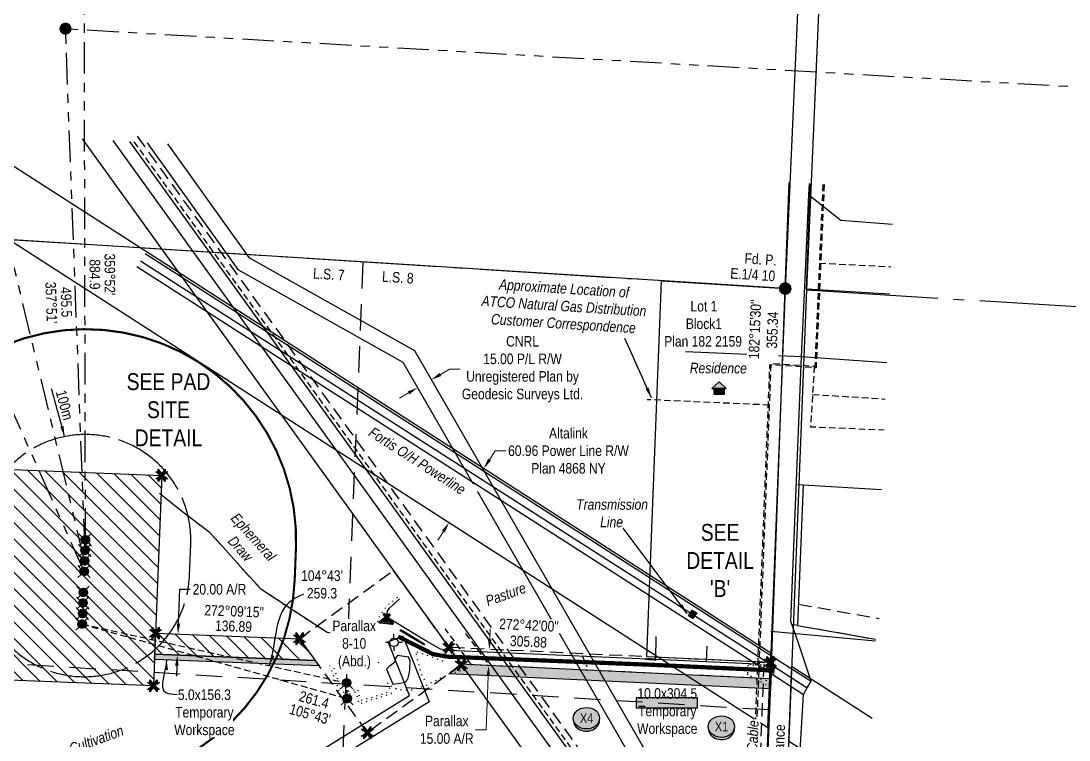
# Model space of a CAD drawing. Extents: x 296548 to 304697, y 5790571 to 5795015.
# Drawn here: x 300702 to 301697, y 5792685 to 5793367 of the extents above; entities that cross this region are included whole.
import ezdxf
from ezdxf.enums import TextEntityAlignment as Align

# ---------------------------------------------------------------- set-up
doc = ezdxf.new("R2010")
doc.units = 0
doc.header["$LTSCALE"] = 5
doc.header["$PDSIZE"] = 0.5
for name, pattern in [('foc-ACCESSROAD', [3.75, 2.5, -1.25]), ('foc-BUFFER', [16.75, 15, -1.75]), ('foc-DRILLPATH', [14.75, 6, -1.75, 1.75, -1.75, 1.75, -1.75]), ('foc-FLOWLINE', [3.75, 2.5, -1.25]), ('foc-LSD', [8, 5, -3]), ('foc-QUARTERLINE', [33, 25, -3, 2, -3]), ('foc-TIELINE', [1.875, 1.25, -0.625]), ('foc-TOPO', [1, 0.2, -0.8]), ('foc-TOPO-ephemeral', [6.25, 3.125, -0.625, 0.625, -0.625, 0.625, -0.625]), ('UG_PIPE', [1.875, 1.25, -0.625])]:
    doc.linetypes.add(name, pattern=pattern)
doc.layers.get('Defpoints').update_dxf_attribs({"color": 9})
for name, color, linetype in [('AS-DRILL-T', 8, 'Continuous'), ('AS-FENCE', 48, 'foc-FENCE'), ('AS-PIPE-UG', 44, 'UG_PIPE'), ('AS-PIPE-UG-T', 44, 'Continuous'), ('AS-POWER', 104, 'foc-POWER'), ('AS-RESIDENCE', 14, 'Continuous'), ('AS-ROADS', 254, 'Continuous'), ('AS-SYMBOL', 7, 'Continuous'), ('AS-TELEPHONE-T', 224, 'Continuous'), ('AS-TELUS', 224, 'foc-TEL'), ('AS-UNDERLAY-H', 141, 'Continuous'), ('AUX-BUFFER', 7, 'foc-BUFFER'), ('C-AR', 13, 'foc-ACCESSROAD'), ('C-RW', 13, 'Continuous'), ('C-WS', 13, 'foc-ACCESSROAD'), ('F-AR', 190, 'foc-ACCESSROAD'), ('F-FLOWLINE', 190, 'foc-FLOWLINE'), ('F-RW', 190, 'Continuous'), ('L-BD', 7, 'Continuous'), ('L-BD1', 253, 'Continuous'), ('L-DETAIL-T', 3, 'Continuous'), ('L-MON', 1, 'Continuous'), ('L-QSEC', 8, 'foc-QUARTERLINE'), ('L-ROAD-T', 7, 'Continuous'), ('L-SEC', 7, 'Continuous'), ('L-SECQ', 8, 'foc-QUARTERLINE'), ('L-SECTION-LSD', 7, 'foc-LSD'), ('L-TITLEDB', 4, 'Continuous'), ('L-TITLEDB-T', 4, 'Continuous'), ('P-CROSSINGS', 250, 'Continuous'), ('P-PDRILLPATH', 12, 'foc-DRILLPATH'), ('P-PROPOSED', 10, 'Continuous'), ('P-TEMP-H', 41, 'Continuous'), ('P-TEMP_WORKSPACE', 46, 'Continuous'), ('P-TXT', 4, 'Continuous'), ('T-DRAW', 143, 'foc-TOPO-ephemeral'), ('T-GENERAL', 48, 'foc-TOPO'), ('T-LOW-AREA', 48, 'foc-TOPO'), ('T-SLOPE', 48, 'Continuous'), ('T-TIE', 201, 'foc-TIELINE'), ('T-VEGETATION CHANGE', 104, 'foc-TOPO'), ('T-WATER-T', 170, 'Continuous')]:
    doc.layers.add(name, color=color, linetype=linetype)
for name, color, linetype, lineweight in [('AS-GENERAL', 48, 'Continuous', 18), ('C-AR-T', 13, 'Continuous', 9), ('C-WS-T', 13, 'Continuous', 9), ('F-RW-T', 190, 'Continuous', 9), ('P-TEMP-T', 46, 'Continuous', 18), ('T-TEXT', 48, 'Continuous', 18), ('T-TIE-T', 201, 'Continuous', 18)]:
    doc.layers.add(name, color=color, linetype=linetype, lineweight=lineweight)
doc.layers.add('AS-STRUCTURE', color=7, linetype='Continuous', lineweight=30, true_color=0x595959)
for name, color, linetype, true_color in [('AS-STRUCTURE-H', 7, 'Continuous', 0xa8a8a8), ('AS-STRUCTURE-T', 7, 'Continuous', 0x454545), ('P-PROPOSED-EXISTING-H', 7, 'Continuous', 0xffeebd)]:
    doc.layers.add(name, color=color, linetype=linetype, true_color=true_color)
doc.styles.add('100L', font='ARIALN.TTF', dxfattribs={"height": 11})
doc.styles.add('80CG', font='ARIALN.TTF', dxfattribs={"height": 10})
doc.styles.add('80L', font='ARIALN.TTF', dxfattribs={"height": 10})
doc.styles.add('Crossing', font='ARIALN.TTF', dxfattribs={"height": 10})
doc.styles.add('foc-LtypeFont', font='ARIALN.TTF', dxfattribs={"height": 7.35})
doc.linetypes.add('foc-FENCE', pattern='A,10,-1,["X",foc-LtypeFont,S=0.2,R=0,X=-0.625,Y=-0.75],-1.24', length=12.24)
doc.linetypes.add('foc-POWER', pattern='A,6,-1,["P",foc-LtypeFont,S=0.2,R=0,X=-0.625,Y=-0.75],-1.24,4', length=12.24)
doc.linetypes.add('foc-TEL', pattern='A,2,-1,["T",foc-LtypeFont,S=0.2,R=0,X=-0.425,Y=-0.75],-1.24,8', length=12.24)
doc.linetypes.add('foc-TOPO-flowdirection-NOLINE', pattern='A,0,[">",foc-LtypeFont,S=0.3,R=0,X=0,Y=-0.945],-20,[">",foc-LtypeFont,S=0.3,R=0,X=0,Y=-0.945],0', length=20)
doc.dimstyles.new('CG2011', dxfattribs={"dimscale": 5, "dimtxt": 9, "dimasz": 2, "dimexe": 0.2, "dimexo": 0.0625, "dimgap": 0.5, "dimtad": 0, "dimtih": 1, "dimtoh": 1, "dimzin": 0, "dimdsep": 46, "dimtxsty": '80CG', "dimcen": 0.1, "dimse1": 1, "dimse2": 1, "dimclrd": 256, "dimclrt": 256, "dimaunit": 1, "dimadec": 4, "dimazin": 0, "dimtfac": 0.06, "dimtofl": 0, "dimtmove": 0, "dimatfit": 1, "dimfxl": 0.2, "dimtolj": 1, "dimtzin": 0, "dimlwd": -1, "dimarcsym": 0})
doc.dimstyles.new('Compass 5 000', dxfattribs={"dimscale": 5, "dimtxt": 9, "dimasz": 2, "dimexe": 0.2, "dimexo": 0.0625, "dimgap": 0.5, "dimtad": 0, "dimtih": 1, "dimtoh": 1, "dimzin": 0, "dimdsep": 46, "dimtxsty": '80CG', "dimcen": 0.1, "dimse1": 1, "dimse2": 1, "dimclrd": 256, "dimclrt": 256, "dimaunit": 1, "dimadec": 4, "dimazin": 0, "dimtfac": 0.06, "dimtofl": 0, "dimtmove": 0, "dimatfit": 1, "dimfxl": 0.2, "dimtolj": 1, "dimtzin": 0, "dimlwd": -1, "dimarcsym": 0})
pattern_1 = [(135, (13.376, 259.857), (-7.85737153, -7.85737153), [])]

# ---------------------------------------------------------------- blocks, each defined once
blk = doc.blocks.new('*D394')
at = {"layer": 'C-AR-T', "transparency": 16777216}
for p, q in [((301147.15, 5792780.31), (301147.56, 5792790.3)), ((301145.72, 5792745.34), (301143.62, 5792694.29)), ((301143.62, 5792694.29), (301133.62, 5792694.29))]:
    blk.add_line(p, q, dxfattribs=at)
for points in [[(301145.49, 5792780.38), (301148.82, 5792780.24), (301146.74, 5792770.32)], [(301144.05, 5792745.41), (301147.38, 5792745.27), (301146.13, 5792755.33)]]:
    blk.add_solid(points, dxfattribs=at)
at = {"layer": 'Defpoints', "color": 0, "transparency": 16777216}
for p in [(301265.21, 5792765.45), (301146.13, 5792755.33), (301264.6, 5792750.46)]:
    blk.add_point(p, dxfattribs=at)
at = {"layer": 'C-AR-T', "transparency": 16777216, "insert": (301106.34, 5792694.29), "char_height": 10, "attachment_point": 5, "style": '80CG'}
blk.add_mtext('\\A1;Parallax\\P15.00 A/R', dxfattribs=at)
blk = doc.blocks.new('*D395')
at = {"layer": 'Defpoints', "color": 0, "transparency": 16777216}
for p in [(300851.18, 5792785.13), (300903.7, 5792783.16), (300902.95, 5792763.18)]:
    blk.add_point(p, dxfattribs=at)
at = {"layer": 'P-TXT', "transparency": 16777216}
for p, q in [((300851.56, 5792795.13), (300852.78, 5792827.66)), ((300852.78, 5792827.66), (300862.78, 5792827.66)), ((300850.06, 5792755.15), (300849.68, 5792745.16))]:
    blk.add_line(p, q, dxfattribs=at)
for points in [[(300849.89, 5792795.19), (300853.22, 5792795.06), (300851.18, 5792785.13)], [(300848.39, 5792755.22), (300851.72, 5792755.09), (300850.43, 5792765.15)]]:
    blk.add_solid(points, dxfattribs=at)
at = {"layer": 'P-TXT', "transparency": 16777216, "insert": (300890.51, 5792827.66), "char_height": 10, "attachment_point": 5, "style": '80CG'}
blk.add_mtext('\\A1;20.00 A/R', dxfattribs=at)
blk = doc.blocks.new('*D397')
at = {"layer": 'Defpoints', "color": 0, "transparency": 16777216}
for p in [(300948.41, 5793066.42), (300915.44, 5793015.14), (301141.51, 5792942.3)]:
    blk.add_point(p, dxfattribs=at)
at = {"layer": 'F-RW-T', "transparency": 16777216}
for p, q in [((301146.92, 5792950.71), (301152.33, 5792959.13)), ((301152.33, 5792959.13), (301162.33, 5792959.13)), ((301103.14, 5792882.61), (301097.74, 5792874.2))]:
    blk.add_line(p, q, dxfattribs=at)
for points in [[(301145.52, 5792951.61), (301148.32, 5792949.81), (301141.51, 5792942.3)], [(301101.74, 5792883.51), (301104.55, 5792881.71), (301108.55, 5792891.02)]]:
    blk.add_solid(points, dxfattribs=at)
at = {"layer": 'F-RW-T', "transparency": 16777216, "insert": (301221.88, 5792959.13), "char_height": 10, "attachment_point": 5, "style": '80CG'}
blk.add_mtext('\\A1;Altalink\\P60.96 Power Line R/W\\PPlan 4868 NY', dxfattribs=at)
blk = doc.blocks.new('*D400')
at = {"layer": 'Defpoints', "color": 0, "transparency": 16777216}
for p in [(301091.65, 5793026.58), (301080.15, 5793016.51), (301093.14, 5793024.01)]:
    blk.add_point(p, dxfattribs=at)
at = {"layer": 'F-RW-T', "transparency": 16777216}
for p, q in [((301100.31, 5793031.58), (301108.97, 5793036.58)), ((301108.97, 5793036.58), (301118.97, 5793036.58)), ((301070, 5793014.08), (301061.34, 5793009.08))]:
    blk.add_line(p, q, dxfattribs=at)
for points in [[(301099.48, 5793033.03), (301101.15, 5793030.14), (301091.65, 5793026.58)], [(301069.17, 5793015.53), (301070.84, 5793012.64), (301078.66, 5793019.08)]]:
    blk.add_solid(points, dxfattribs=at)
at = {"layer": 'F-RW-T', "transparency": 16777216, "insert": (301178.3, 5793036.58), "char_height": 10, "attachment_point": 5, "style": '80CG'}
blk.add_mtext('\\A1;CNRL\\P15.00 P/L R/W\\PUnregistered Plan by \\PGeodesic Surveys Ltd.', dxfattribs=at)
blk = doc.blocks.new('res_occ')
for points in [[(0.1, 0.89), (-1.26, -0.37), (1.46, -0.37)], [(-0.9, -1.43), (1.1, -1.43), (1.1, -0.37), (-0.9, -0.37)]]:
    blk.add_hatch(color=14).paths.add_polyline_path(points)
at = {"color": 14}
for points in [[(0.1, 0.89), (-1.26, -0.37), (1.46, -0.37)], [(-0.9, -1.43), (1.1, -1.43), (1.1, -0.37), (-0.9, -0.37)]]:
    blk.add_lwpolyline(points, close=True, dxfattribs=at)
blk = doc.blocks.new('fdia')
at = {"color": 255, "const_width": 1}
blk.add_lwpolyline([(-0.5, 0, 1), (0.5, 0, 1)], format="xyb", close=True, dxfattribs=at)
blk = doc.blocks.new('Fdiaa')
blk.add_blockref('fdia', (0, 0))
blk = doc.blocks.new('fdib')
at = {"color": 1, "const_width": 1.6}
blk.add_lwpolyline([(-0.4, 0, 1), (0.4, 0, 1)], format="xyb", close=True, dxfattribs=at)
at = {"color": 1}
blk.add_circle((0, 0), 0.8, dxfattribs=at)
blk = doc.blocks.new('Fdibb')
blk.add_blockref('fdib', (0, 0))
blk = doc.blocks.new('fdicc')
for name in ['Fdibb', 'Fdiaa']:
    blk.add_blockref(name, (0, 0))
blk = doc.blocks.new('FDI')
blk.add_blockref('fdicc', (0, 0))
blk = doc.blocks.new('*U408')
h = blk.add_hatch(color=255)
h.dxf.hatch_style = 1
edge = h.paths.add_edge_path()
edge.add_arc((-1.09, 0.12), 0.2, 83.5753, 263.5753, ccw=False)
edge.add_line((-1.07, 0.32), (0.22, 0.18))
edge.add_line((0.22, 0.18), (1.12, 0.08))
edge.add_arc((1.09, -0.12), 0.2, -96.4247, 83.5753, ccw=False)
edge.add_line((1.07, -0.32), (-1.12, -0.08))
h = blk.add_hatch(color=255)
h.dxf.hatch_style = 1
edge = h.paths.add_edge_path()
edge.add_arc((0.04, 0.39), 0.2, -6.4247, 173.5753, ccw=False)
edge.add_line((0.24, 0.37), (0.22, 0.18))
edge.add_line((0.22, 0.18), (-0.18, 0.22))
edge.add_line((-0.18, 0.22), (-0.15, 0.42))
at = {"color": 255}
blk.add_lwpolyline([(-1.12, -0.08, -1), (-1.07, 0.32), (0.22, 0.18), (1.12, 0.08, -1), (1.07, -0.32)], format="xyb", close=True, dxfattribs=at)
at = {"color": 72, "const_width": 0.1, "flags": 128}
for points in [[(-1.09, 0.12), (1.09, -0.12)], [(0.04, 0.39), (0, 0)]]:
    blk.add_lwpolyline(points, dxfattribs=at)
at = {"color": 255, "flags": 128}
blk.add_lwpolyline([(-0.15, 0.42, -1), (0.24, 0.37), (0.22, 0.18), (-0.18, 0.22)], format="xyb", close=True, dxfattribs=at)
blk = doc.blocks.new('*U407')
h = blk.add_hatch(color=255)
h.dxf.hatch_style = 1
edge = h.paths.add_edge_path()
edge.add_arc((0.75, -0.8), 0.2, -136.9134, 43.0866, ccw=False)
edge.add_line((0.61, -0.94), (-0.28, 0.01))
edge.add_line((-0.28, 0.01), (-0.9, 0.67))
edge.add_arc((-0.75, 0.8), 0.2, 43.0866, 223.0866, ccw=False)
edge.add_line((-0.61, 0.94), (0.9, -0.67))
h = blk.add_hatch(color=255)
h.dxf.hatch_style = 1
edge = h.paths.add_edge_path()
edge.add_arc((-0.39, -0.37), 0.2, 133.0866, 313.0866, ccw=False)
edge.add_line((-0.53, -0.22), (-0.28, 0.01))
edge.add_line((-0.28, 0.01), (-0.01, -0.28))
edge.add_line((-0.01, -0.28), (-0.26, -0.51))
at = {"color": 255}
blk.add_lwpolyline([(0.9, -0.67, -1), (0.61, -0.94), (-0.28, 0.01), (-0.9, 0.67, -1), (-0.61, 0.94)], format="xyb", close=True, dxfattribs=at)
at = {"color": 72, "const_width": 0.1, "flags": 128}
for points in [[(0.75, -0.8), (-0.75, 0.8)], [(-0.39, -0.37), (0, 0)]]:
    blk.add_lwpolyline(points, dxfattribs=at)
at = {"color": 255, "flags": 128}
blk.add_lwpolyline([(-0.26, -0.51, -1), (-0.53, -0.22), (-0.28, 0.01), (-0.01, -0.28)], format="xyb", close=True, dxfattribs=at)
blk = doc.blocks.new('*U406')
h = blk.add_hatch(color=255)
h.dxf.hatch_style = 1
edge = h.paths.add_edge_path()
edge.add_arc((0.85, 0.7), 0.2, -50.743, 129.257, ccw=False)
edge.add_line((0.98, 0.54), (-0.03, -0.28))
edge.add_line((-0.03, -0.28), (-0.73, -0.85))
edge.add_arc((-0.85, -0.7), 0.2, 129.257, 309.257, ccw=False)
edge.add_line((-0.98, -0.54), (0.73, 0.85))
h = blk.add_hatch(color=255)
h.dxf.hatch_style = 1
edge = h.paths.add_edge_path()
edge.add_arc((0.35, -0.43), 0.2, -140.743, 39.257, ccw=False)
edge.add_line((0.2, -0.56), (-0.03, -0.28))
edge.add_line((-0.03, -0.28), (0.28, -0.03))
edge.add_line((0.28, -0.03), (0.51, -0.31))
at = {"color": 255}
blk.add_lwpolyline([(0.73, 0.85, -1), (0.98, 0.54), (-0.03, -0.28), (-0.73, -0.85, -1), (-0.98, -0.54)], format="xyb", close=True, dxfattribs=at)
at = {"color": 72, "const_width": 0.1, "flags": 128}
for points in [[(0.85, 0.7), (-0.85, -0.7)], [(0.35, -0.43), (0, 0)]]:
    blk.add_lwpolyline(points, dxfattribs=at)
at = {"color": 255, "flags": 128}
blk.add_lwpolyline([(0.51, -0.31, -1), (0.2, -0.56), (-0.03, -0.28), (0.28, -0.03)], format="xyb", close=True, dxfattribs=at)
blk = doc.blocks.new('TEMP')
h = blk.add_hatch(color=255)
h.dxf.hatch_style = 1
h.paths.add_polyline_path([(0, 0.25), (-0.67, 1.15), (-0.67, 0.67), (-1.15, 0.67), (-0.25, 0), (-1.15, -0.67), (-0.67, -0.67), (-0.67, -1.15), (0, -0.25), (0.67, -1.15), (0.67, -0.67), (1.15, -0.67), (0.25, 0), (1.15, 0.67), (0.67, 0.67), (0.67, 1.15)])
h.paths.add_polyline_path([(0.57, 0.85), (0.57, 0.57), (0.85, 0.57), (0.08, 0), (0.85, -0.57), (0.57, -0.57), (0.57, -0.85), (0, -0.08), (-0.57, -0.85), (-0.57, -0.57), (-0.85, -0.57), (-0.08, 0), (-0.85, 0.57), (-0.57, 0.57), (-0.57, 0.85), (0, 0.08)], flags=16)
h = blk.add_hatch(color=1)
h.dxf.hatch_style = 1
h.paths.add_polyline_path([(0, 0.08), (-0.57, 0.85), (-0.57, 0.57), (-0.85, 0.57), (-0.08, 0), (-0.85, -0.57), (-0.57, -0.57), (-0.57, -0.85), (0, -0.08), (0.57, -0.85), (0.57, -0.57), (0.85, -0.57), (0.08, 0), (0.85, 0.57), (0.57, 0.57), (0.57, 0.85)])
at = {"color": 1}
for p, q in [((-0.08, 0), (0.08, 0)), ((0, 0.08), (0, -0.08))]:
    blk.add_line(p, q, dxfattribs=at)
at = {"color": 255, "flags": 128}
blk.add_lwpolyline([(-0.25, 0), (-1.15, 0.67), (-0.67, 0.67), (-0.67, 1.15), (0, 0.25), (0.67, 1.15), (0.67, 0.67), (1.15, 0.67), (0.25, 0), (1.15, -0.67), (0.67, -0.67), (0.67, -1.15), (0, -0.25), (-0.67, -1.15), (-0.67, -0.67), (-1.15, -0.67)], close=True, dxfattribs=at)
at = {"color": 1, "flags": 128}
blk.add_lwpolyline([(-0.08, 0), (-0.85, 0.57), (-0.57, 0.57), (-0.57, 0.85), (0, 0.08), (0.57, 0.85), (0.57, 0.57), (0.85, 0.57), (0.08, 0), (0.85, -0.57), (0.57, -0.57), (0.57, -0.85), (0, -0.08), (-0.57, -0.85), (-0.57, -0.57), (-0.85, -0.57)], close=True, dxfattribs=at)
blk = doc.blocks.new('plbh')
at = {"layer": 'L-MON'}
h = blk.add_hatch(color=255, dxfattribs=at)
h.dxf.hatch_style = 1
edge = h.paths.add_edge_path()
edge.add_arc((0, 0), 1.16, 0, 360)
h = blk.add_hatch(color=256, dxfattribs=at)
h.dxf.hatch_style = 1
h.paths.add_polyline_path([(-0.96, 0, 1), (0.96, 0, 1)])
h.paths.add_polyline_path([(0.91, 0, -1), (-0.91, 0, -1)], flags=16)
h.paths.add_polyline_path([(0.45, 0, -1), (-0.45, 0, -1)], flags=0)
h = blk.add_hatch(color=256, dxfattribs=at)
h.dxf.hatch_style = 1
h.paths.add_polyline_path([(-0.45, 0, 1), (0.45, 0, 1)])
h.paths.add_polyline_path([(0.4, 0, -1), (-0.4, 0, -1)], flags=16)
at = {"layer": 'L-MON', "color": 240}
for radius in [0.96, 0.91, 0.45, 0.4]:
    blk.add_circle((0, 0), radius, dxfattribs=at)
blk = doc.blocks.new('WC')
at = {"layer": 'L-MON'}
h = blk.add_hatch(color=255, dxfattribs=at)
h.dxf.hatch_style = 1
edge = h.paths.add_edge_path()
edge.add_arc((0, 0), 0.9, 0, 360)
at = {"layer": 'L-MON', "color": 240, "flags": 128}
for points in [[(-0.62, 0.5), (-1.23, 1.12)], [(0.52, 0.61), (1.13, 1.21)], [(-1.18, -1.18), (-0.56, -0.57)], [(1.16, -1.18), (0.56, -0.57)]]:
    blk.add_lwpolyline(points, dxfattribs=at)
at = {"layer": 'L-MON', "color": 240}
for radius in [0.8, 0.373]:
    blk.add_circle((0, 0), radius, dxfattribs=at)
blk = doc.blocks.new('GABD')
for p, q in [((-0.81, 0), (-1.62, 0)), ((0, 0.81), (0, 1.62)), ((1.62, 0), (0.81, 0)), ((0, -0.81), (0, -1.62))]:
    blk.add_line(p, q)
blk.add_circle((0, 0), 0.8)
blk = doc.blocks.new('WAT')
h = blk.add_hatch(color=255)
h.dxf.hatch_style = 1
edge = h.paths.add_edge_path()
edge.add_arc((0, 0), 0.9, 0, 360)
at = {"color": 170}
for p, q in [((0, 0.82), (0, 1.63)), ((-0.58, -0.58), (-1.15, -1.15)), ((0.58, -0.58), (1.15, -1.15))]:
    blk.add_line(p, q, dxfattribs=at)
blk.add_circle((0, 0), 0.8, dxfattribs=at)
blk = doc.blocks.new('xing2')
h = blk.add_hatch(color=50)
h.dxf.hatch_style = 1
edge = h.paths.add_edge_path()
edge.add_ellipse((0, 0), major_axis=(-12.5, 0), ratio=0.816297, start_angle=0, end_angle=360)
h = blk.add_hatch(color=250)
h.dxf.hatch_style = 1
edge = h.paths.add_edge_path()
edge.add_ellipse((0, -2.05), major_axis=(-12.5, 0), ratio=0.816297, start_angle=0, end_angle=180)
edge.add_line((12.5, -2.05), (12.5, 0))
edge.add_ellipse((0, 0), major_axis=(-12.5, 0), ratio=0.816297, start_angle=0, end_angle=180, ccw=False)
edge.add_line((-12.5, 0), (-12.5, -2.05))
at = {"color": 250}
blk.add_ellipse((0, 0), major_axis=(-12.5, 0), ratio=0.816297, dxfattribs=at)
blk.add_ellipse((0, -2.05), major_axis=(-12.5, 0), ratio=0.816297, start_param=0, end_param=3.141593, dxfattribs=at)
at = {"color": 250, "style": 'Crossing'}
blk.add_attdef('CROSSING', text='', height=9, dxfattribs=at).set_placement((0.09, 0.02), align=Align.MIDDLE_CENTER)
at = {"color": 250, "style": 'Crossing', "flags": 1}
for tag, p in [('OWNER', (0.09, -12.49)), ('DESCRIPTION', (0.09, -25.77)), ('LOCATION', (0.09, -39.3)), ('DWG_REF', (0.09, -52.84))]:
    blk.add_attdef(tag, text='', height=9, dxfattribs=at).set_placement(p, align=Align.MIDDLE_CENTER)

msp = doc.modelspace()

# ---------------------------------------------------------------- hatches: boundary and pattern name
at = {"layer": 'AS-ROADS'}
h = msp.add_hatch(color=256, dxfattribs=at)
h.dxf.hatch_style = 1
h.paths.add_polyline_path([(301418.112, 5792744.172), (301416.943, 5792746.8), (301415.834, 5792747.825), (301413.482, 5792747.979), (301407.338, 5792749.085), (301405.228, 5792753.067), (301411.279, 5792753.96), (301417.454, 5792756.967), (301418.886, 5792760.019)])
at = {"layer": 'AS-STRUCTURE-H'}
h = msp.add_hatch(color=256, dxfattribs=at)
h.dxf.hatch_style = 1
h.paths.add_polyline_path([(301335.993, 5792802.6), (301339.383, 5792807.904), (301343.688, 5792805.402), (301340.151, 5792799.93)])
h = msp.add_hatch(color=256, dxfattribs=at)
h.dxf.hatch_style = 1
h.paths.add_polyline_path([(301062.236, 5792788.162), (301062.649, 5792789.471), (301085.111, 5792775.764), (301084.45, 5792774.824)])
at = {"layer": 'AS-UNDERLAY-H'}
h = msp.add_hatch(color=256, dxfattribs=at)
h.dxf.hatch_style = 1
h.paths.add_polyline_path([(301286.358, 5792724.902), (301344.175, 5792724.902), (301344.175, 5792714.817), (301286.358, 5792714.817)])
at = {"layer": 'P-PROPOSED-EXISTING-H'}
h = msp.add_hatch(dxfattribs=at)
h.set_pattern_fill('ANSI31', color=256, scale=3.499843, angle=90, style=0)
h.set_pattern_definition(pattern_1)
h.paths.add_polyline_path([(300630.873, 5792943.907), (300835.705, 5792935.835), (300829.805, 5792785.947), (300827.836, 5792735.988), (300586.384, 5792745.502)])
h = msp.add_hatch(dxfattribs=at)
h.set_pattern_fill('ANSI31', color=256, scale=3.499843, angle=90, style=0)
h.set_pattern_definition(pattern_1)
h.paths.add_polyline_path([(300981.429, 5792760.232), (300829.017, 5792765.963), (300829.85, 5792785.933), (300966.592, 5792780.803)])
at = {"layer": 'P-TEMP-H'}
h = msp.add_hatch(color=256, dxfattribs=at)
h.dxf.hatch_style = 1
h.paths.add_polyline_path([(300985.167, 5792755.081), (300828.82, 5792760.955), (300829.017, 5792765.963), (300981.429, 5792760.232)])
h = msp.add_hatch(color=256, dxfattribs=at)
h.dxf.hatch_style = 1
h.paths.add_polyline_path([(301412.751, 5792733.093), (301108.416, 5792747.443), (301120.177, 5792755.925), (301119.45, 5792756.933), (301413.145, 5792743.085)])

# ---------------------------------------------------------------- linework, layer by layer
at = {"layer": 'AS-FENCE', "flags": 128}
for points in [[(301296.847, 5792761.334), (301108.464, 5792769.617), (301100.496, 5792770.766), (301086.528, 5792778.829), (301049.397, 5792801.122), (301050.032, 5792806.863), (301051.882, 5792809.769), (301061.546, 5792818.728)], [(301413.498, 5792758.604), (301403.509, 5792758.024), (301400.471, 5792756.498), (301304.795, 5792761.145), (301305.129, 5792782.731)]]:
    msp.add_lwpolyline(points, dxfattribs=at)
at = {"layer": 'AS-FENCE', "color": 3, "flags": 128}
msp.add_lwpolyline([(301353.118, 5792759.28), (301353.631, 5792773.773)], dxfattribs=at)
at = {"layer": 'AS-GENERAL', "flags": 128}
for points, const_width in [([(301305.689, 5792760.721), (301294.216, 5792761.032)], 1), ([(301305.151, 5792760.985), (301296.953, 5792761.493)], 2), ([(301416.676, 5792759.582), (301416.208, 5792746.353)], 1)]:
    msp.add_lwpolyline(points, dxfattribs=dict(at, const_width=const_width))
at = {"layer": 'AS-PIPE-UG'}
for p, q in [((301460.198, 5793137.283), (301527.914, 5793133.915)), ((301412.597, 5793002.562), (301296.632, 5793007.663)), ((301453.676, 5793012.682), (301522.794, 5793008.308))]:
    msp.add_line(p, q, dxfattribs=at)
at = {"layer": 'AS-PIPE-UG', "flags": 128}
for points in [[(300809.261, 5793252.385), (301383.981, 5792455.489), (301386.36, 5792454.893), (301390.914, 5792453.305)], [(301463.494, 5793211.936), (301460.198, 5793137.283), (301455.87, 5793039.285), (301455.325, 5793039.319), (301414.149, 5793041.864), (301412.597, 5793002.562), (301390.914, 5792453.305)], [(301455.325, 5793039.319), (301453.676, 5793012.682), (301451.78, 5792982.04), (301521.6, 5792979.023)], [(301130.067, 5792755.535), (301121.059, 5792768.01), (301111.518, 5792781.419), (301104.965, 5792790.075)], [(301124.182, 5792785.777), (301137.324, 5792768.061), (301144.961, 5792757.694)], [(301234.841, 5792764.363), (301239.455, 5792754.316)]]:
    msp.add_lwpolyline(points, dxfattribs=at)
at = {"layer": 'AS-PIPE-UG', "color": 8, "flags": 128}
msp.add_lwpolyline([(301464.684, 5793211.862), (301457.006, 5793037.969), (301412.911, 5793040.699), (301401.51, 5792756.554), (301401.104, 5792748.755), (301400.757, 5792740.103), (301388.739, 5792428.382), (301391.854, 5792424.34), (301395.933, 5792418.407), (301398.321, 5792415.095), (301398.202, 5792412.084)], dxfattribs=at)
at = {"layer": 'AS-POWER'}
for p, q in [((301332.895, 5793053.34), (301443.243, 5793048.7)), ((301432.978, 5792797.229), (301443.243, 5793048.7)), ((301443.243, 5793048.7), (301524.204, 5793042.894))]:
    msp.add_line(p, q, dxfattribs=at)
at = {"layer": 'AS-POWER', "flags": 128}
for points in [[(301450.255, 5793202.271), (301450.692, 5793212.727)], [(301443.243, 5793048.7), (301446.393, 5793115.237), (301450.255, 5793202.271)], [(301450.255, 5793202.271), (301480.58, 5793177.974), (301529.553, 5793174.134)], [(300820.066, 5793146.388), (301421.002, 5792760.523), (301452.226, 5792740.601)], [(300812.125, 5793134.009), (301409.816, 5792750.585), (301444.969, 5792727.697)], [(300815.598, 5793139.423), (301418.163, 5792753.896), (301448.706, 5792734.177)], [(301420.971, 5792324.757), (301444.969, 5792727.697), (301448.706, 5792734.177), (301452.226, 5792740.601), (301440.269, 5792776.543), (301432.978, 5792797.229)]]:
    msp.add_lwpolyline(points, dxfattribs=at)
at = {"layer": 'AS-ROADS', "const_width": 4, "flags": 128}
msp.add_lwpolyline([(301417.516, 5792750.592), (301297.712, 5792756.147), (301107.102, 5792763.697), (301093.176, 5792766.182), (301060.123, 5792782.879)], dxfattribs=at)
at = {"layer": 'AS-STRUCTURE', "flags": 128}
for points in [[(301335.993, 5792802.6), (301339.383, 5792807.904), (301343.688, 5792805.402), (301340.151, 5792799.93)], [(301062.236, 5792788.162), (301062.649, 5792789.471), (301085.111, 5792775.764), (301084.45, 5792774.824)]]:
    msp.add_lwpolyline(points, close=True, dxfattribs=at)
at = {"layer": 'AS-STRUCTURE', "const_width": 1, "flags": 128}
msp.add_lwpolyline([(301049.824, 5792797.646), (301048.252, 5792797.889)], dxfattribs=at)
at = {"layer": 'AS-TELUS', "flags": 128}
for points in [[(301392.291, 5792214.204), (301396.194, 5792313.186), (301413.166, 5792713.218), (301413.878, 5792729.063), (301414.281, 5792739.305), (301414.694, 5792748.472), (301414.609, 5792756.272), (301415.163, 5792764.502), (301415.465, 5792772.963), (301427.735, 5793113.121), (301431.431, 5793213.918)], [(301414.166, 5792787.832), (301513.442, 5792778.872)]]:
    msp.add_lwpolyline(points, dxfattribs=at)
at = {"layer": 'AS-UNDERLAY-H'}
msp.add_lwpolyline([(301286.358, 5792724.902), (301344.175, 5792724.902), (301344.175, 5792714.817), (301286.358, 5792714.817)], close=True, dxfattribs=at)
at = {"layer": 'AUX-BUFFER', "color": 251, "linetype": 'foc-BUFFER', "const_width": 2, "flags": 128}
msp.add_lwpolyline([(300961.945, 5792836.804), (300963.122, 5792866.757, 1), (300563.448, 5792882.466), (300562.272, 5792852.527, 1.0000085)], format="xyb", close=True, dxfattribs=at)
at = {"layer": 'AUX-BUFFER', "color": 251, "linetype": 'foc-BUFFER', "flags": 128}
msp.add_lwpolyline([(300862.026, 5792840.734), (300863.204, 5792870.684, 1), (300663.367, 5792878.539), (300662.19, 5792848.6, 1.0000001), (300862.026, 5792840.734)], format="xyb", dxfattribs=at)
at = {"layer": 'C-AR', "flags": 128}
msp.add_lwpolyline([(301119.45, 5792756.933), (301413.029, 5792743.09), (301413.145, 5792743.085), (301413.736, 5792758.073), (301108.239, 5792772.478)], dxfattribs=at)
at = {"layer": 'C-RW', "flags": 128}
msp.add_lwpolyline([(300507.16, 5792391.828), (300523.735, 5792388.104), (301071.022, 5792727.022), (301050.689, 5792777.836), (301064.613, 5792783.409), (301089.625, 5792720.898), (300526.425, 5792372.126), (300503.879, 5792377.192)], close=True, dxfattribs=at)
at = {"layer": 'C-WS'}
msp.add_lwpolyline([(301055.528, 5792845.633), (301108.239, 5792772.478), (301120.177, 5792755.925), (301030.965, 5792691.582), (300966.622, 5792780.795)], close=True, dxfattribs=at)
at = {"layer": 'F-AR'}
for p, q in [((301440.291, 5792813.604), (301517.01, 5792799.918)), ((301439.498, 5792793.43), (301513.497, 5792780.229))]:
    msp.add_line(p, q, dxfattribs=at)
at = {"layer": 'F-FLOWLINE'}
msp.add_line((301390.216, 5792313.537), (301407.848, 5792759.583), dxfattribs=at)
at = {"layer": 'F-FLOWLINE', "flags": 128}
msp.add_lwpolyline([(300812.297, 5793257.912), (301401.242, 5792441.21), (301400.667, 5792426.621)], dxfattribs=at)
at = {"layer": 'F-RW', "flags": 128}
for points in [[(300760.01, 5793255.43), (301398.439, 5792370.116), (301399.9, 5792407.166), (300789.511, 5793253.606)], [(300804.997, 5793252.648), (301400.667, 5792426.621), (301399.9, 5792407.166)], [(300821.712, 5793251.615), (300908.068, 5793131.137), (301064.666, 5793043.33), (301366.09, 5792521.164), (301404.33, 5792519.542)], [(300841.023, 5793250.421), (300918.315, 5793142.589), (301075.597, 5793054.398), (301374.96, 5792535.802), (301404.921, 5792534.53)], [(301510.436, 5792705.118), (301433.727, 5792754.431), (301430.942, 5792683.802), (301507.559, 5792634.542)]]:
    msp.add_lwpolyline(points, dxfattribs=at)
msp.add_lwpolyline([(300648.367, 5793239.146, -0.0303161), (300657.474, 5793177.513), (300663.408, 5793177.148), (301411.304, 5792696.409), (301414.091, 5792767.097), (300683.042, 5793236.991)], format="xyb", close=True, dxfattribs=at)
at = {"layer": 'L-QSEC'}
for p, q in [((301427.735, 5793113.121), (300625.806, 5793163.549)), ((301526.85, 5793107.812), (301447.853, 5793112.706))]:
    msp.add_line(p, q, dxfattribs=at)
at = {"layer": 'L-SEC'}
for p, q in [((301463.001, 5793913.068), (301427.735, 5793113.121)), ((301483.082, 5793911.827), (301447.832, 5793112.235)), ((301427.735, 5793113.121), (301392.253, 5792213.245)), ((301447.832, 5793112.235), (301412.339, 5792212.065))]:
    msp.add_line(p, q, dxfattribs=at)
at = {"layer": 'L-SECQ'}
msp.add_line((301447.818, 5793111.876), (302246.886, 5793062.332), dxfattribs=at)
at = {"layer": 'L-SECTION-LSD'}
msp.add_line((301026.771, 5793138.335), (300993.827, 5792336.833), dxfattribs=at)
at = {"layer": 'L-SECTION-LSD', "flags": 128}
msp.add_lwpolyline([(301411.964, 5792713.154), (301361.137, 5792716.245), (300608.633, 5792762.015)], dxfattribs=at)
at = {"layer": 'L-TITLEDB', "flags": 128}
for points in [[(301526.848, 5793107.773), (301447.853, 5793112.706), (301451.794, 5793212.659)], [(301439.779, 5792927.272), (301444.742, 5792926.923), (301439.498, 5792793.43), (301434.53, 5792794.307)], [(301444.742, 5792926.923), (301519.294, 5792922.432)], [(301439.498, 5792793.43), (301513.497, 5792780.229)]]:
    msp.add_lwpolyline(points, dxfattribs=at)
msp.add_lwpolyline([(301310.289, 5793120.601), (301427.735, 5793113.121), (301413.736, 5792758.073), (301296.216, 5792763.614)], close=True, dxfattribs=at)
at = {"layer": 'P-PDRILLPATH', "flags": 128}
for points in [[(300762.458, 5792854.66), (300541.829, 5793774.222), (296712.07, 5794010.484)], [(300762.065, 5792844.668), (300524.732, 5793374.491), (296696.709, 5793610.71)]]:
    msp.add_lwpolyline(points, dxfattribs=at)
at = {"layer": 'P-PROPOSED', "flags": 128}
for points in [[(300630.873, 5792943.907), (300835.705, 5792935.835), (300829.805, 5792785.947), (300827.836, 5792735.988), (300586.384, 5792745.502)], [(300981.429, 5792760.232), (300829.017, 5792765.963), (300829.85, 5792785.933), (300966.592, 5792780.803)]]:
    msp.add_lwpolyline(points, close=True, dxfattribs=at)
at = {"layer": 'P-TEMP_WORKSPACE', "flags": 128}
for points in [[(300985.167, 5792755.081), (300828.82, 5792760.955), (300829.017, 5792765.963), (300981.429, 5792760.232)], [(301412.751, 5792733.093), (301108.416, 5792747.443), (301120.177, 5792755.925), (301119.45, 5792756.933), (301413.145, 5792743.085)]]:
    msp.add_lwpolyline(points, close=True, dxfattribs=at)
at = {"layer": 'T-GENERAL', "flags": 128}
for points in [[(301413.495, 5792733.379), (301410.843, 5792735.888), (301403.9, 5792740.455), (301396.082, 5792743.765), (301394.476, 5792744.549), (301391.839, 5792747.371), (301391.235, 5792755.346), (301393.599, 5792755.874), (301404.112, 5792755.092), (301409.003, 5792754.539), (301411.443, 5792755.827), (301415.508, 5792758.975), (301416.085, 5792762.601)], [(301413.994, 5792732.941), (301414.088, 5792737.176), (301412.939, 5792739.621), (301410.392, 5792740.773), (301396.4, 5792744.226), (301393.705, 5792745.606), (301392.155, 5792747.862), (301391.952, 5792755.114), (301392.97, 5792756.507), (301404.272, 5792756.085), (301411.672, 5792755.797), (301414.187, 5792756.299), (301415.921, 5792758.676), (301416.836, 5792762.391)]]:
    msp.add_lwpolyline(points, dxfattribs=at)
at = {"layer": 'T-LOW-AREA', "flags": 128}
for points in [[(301049.799, 5792729.743), (301026.042, 5792722.023), (301024.347, 5792724.01), (301021.556, 5792732.641), (301006.903, 5792729.575), (300998.318, 5792755.79), (301018.909, 5792762.204), (301020.715, 5792763.234), (301037.149, 5792767.94), (301041.607, 5792757.515)], [(301102.817, 5792759.523), (301076.647, 5792768.592), (301081.49, 5792748.872), (301086.712, 5792738.028)]]:
    msp.add_lwpolyline(points, dxfattribs=at)
at = {"layer": 'T-SLOPE', "flags": 128}
msp.add_lwpolyline([(301049.094, 5792751.794), (301055.196, 5792737.694), (301059.899, 5792738.099), (301066.965, 5792739.456), (301069.328, 5792742.486), (301070.765, 5792747.416), (301071.241, 5792751.223), (301071.564, 5792759.594), (301070.011, 5792763.242), (301059.667, 5792764.931), (301057.59, 5792762.459), (301056.827, 5792758.103), (301051.698, 5792754.275)], close=True, dxfattribs=at)
at = {"layer": 'T-TIE'}
for q in [(301011.304, 5792738.831), (301011.728, 5792723.89)]:
    msp.add_line((300760.099, 5792794.709), q, dxfattribs=at)
at = {"layer": 'T-VEGETATION CHANGE', "flags": 128}
msp.add_lwpolyline([(301059.403, 5792820.033), (301049.091, 5792811.656), (301041.774, 5792800.798), (301038.442, 5792791.136), (301037.233, 5792780.083), (301038.105, 5792770.902), (301016.046, 5792763.647), (300994.42, 5792758.13), (301000.007, 5792741.817), (301005.683, 5792726.034), (301019.759, 5792730.23), (301023.212, 5792718.951), (301053.991, 5792728.827), (301050.371, 5792738.869), (301053.156, 5792736.052), (301059.675, 5792732.773), (301073.19, 5792732.12), (301087.963, 5792737.244), (301109.489, 5792747.746), (301123.51, 5792751.562)], dxfattribs=at)

# ---------------------------------------------------------------- block references
at = {"xscale": 4.999999999999994, "yscale": 4.999999999999994, "zscale": 4.999999999999994}
for p in [(301011.304, 5792738.831), (301011.728, 5792723.89)]:
    msp.add_blockref('WAT', p, dxfattribs=at)
at = {"layer": 'AS-DRILL-T', "color": 5, "xscale": 4.999775649999995, "yscale": 4.999775649999995, "zscale": 4.999775649999995}
msp.add_blockref('GABD', (301056.144, 5792777.244), dxfattribs=at)
at = {"layer": 'AS-RESIDENCE', "color": 6, "xscale": 4.999999999999984, "yscale": 4.999999999999984, "zscale": 4.999999999999984}
msp.add_blockref('res_occ', (301364.5, 5793020.028), dxfattribs=at)
at = {"layer": 'AS-SYMBOL', "color": 3, "xscale": 4.999999999999971, "yscale": 4.999999999999971, "zscale": 4.999999999999971}
for name, p in [('*U406', (301047.265, 5792799.937)), ('*U408', (301048.816, 5792795.796)), ('*U407', (301051.01, 5792799.612))]:
    msp.add_blockref(name, p, dxfattribs=at)
at = {"layer": 'L-MON'}
for name, p, xscale, yscale, zscale in [('plbh', (300744.296, 5793359.815), 4.999775649999985, 4.999775649999985, 4.999775649999985), ('TEMP', (300835.705, 5792935.835), 4.999775649999976, 4.999775649999976, 4.999775649999976), ('WC', (300763.245, 5792874.644), 4.999775649999984, 4.999775649999984, 4.999775649999984), ('WC', (300762.852, 5792864.652), 4.999775649999984, 4.999775649999984, 4.999775649999984), ('WC', (300762.458, 5792854.66), 4.999775649999984, 4.999775649999984, 4.999775649999984), ('WC', (300762.065, 5792844.668), 4.999775649999984, 4.999775649999984, 4.999775649999984), ('WC', (300761.279, 5792824.685), 4.999775649999984, 4.999775649999984, 4.999775649999984), ('WC', (300760.885, 5792814.693), 4.999775649999984, 4.999775649999984, 4.999775649999984), ('WC', (300760.492, 5792804.701), 4.999775649999984, 4.999775649999984, 4.999775649999984), ('WC', (300760.099, 5792794.709), 4.999775649999984, 4.999775649999984, 4.999775649999984), ('TEMP', (300829.85, 5792785.933), 4.999775649999976, 4.999775649999976, 4.999775649999976), ('TEMP', (300966.592, 5792780.803), 4.999775649999976, 4.999775649999976, 4.999775649999976), ('TEMP', (301108.239, 5792772.478), 4.999775649999976, 4.999775649999976, 4.999775649999976), ('TEMP', (301120.147, 5792755.926), 4.999775649999976, 4.999775649999976, 4.999775649999976), ('TEMP', (301413.736, 5792758.073), 4.999775649999976, 4.999775649999976, 4.999775649999976), ('TEMP', (300827.887, 5792735.973), 4.999775649999976, 4.999775649999976, 4.999775649999976), ('TEMP', (301030.965, 5792691.582), 4.999775649999976, 4.999775649999976, 4.999775649999976)]:
    msp.add_blockref(name, p, dxfattribs=dict(at, xscale=xscale, yscale=yscale, zscale=zscale))
at = {"layer": 'P-CROSSINGS', "xscale": 0.99995513, "yscale": 0.99995513, "zscale": 0.99995513}
for p, values in [((301238.959, 5792705.289), {'CROSSING': 'X4'}), ((301367.151, 5792697.353), {'CROSSING': 'X1'})]:
    msp.add_blockref('xing2', p, dxfattribs=at).add_auto_attribs(values)

# ---------------------------------------------------------------- texts
at = {"layer": 'AS-PIPE-UG-T', "insert": (301140.813, 5793123.187), "char_height": 10.00059, "attachment_point": 1, "rotation": 356.399798, "style": '80L'}
msp.add_mtext_dynamic_manual_height_columns('\\pi15.694;{\\fArial Narrow|b0|i1|c0|p34;Approximate Location of\\P\\pi0.045403;ATCO Natural Gas Distribution\\P\\pi10.111;Customer Correspondence}', width=156.43697, gutter_width=50, heights=[0], dxfattribs=at)
at = {"layer": 'AS-STRUCTURE-T', "insert": (301228.539, 5792913.216), "char_height": 10, "attachment_point": 1, "style": '80L'}
msp.add_mtext_dynamic_manual_height_columns('\\pi0.76435;{\\fArial Narrow|b0|i1|c0|p34;Transmission \\P\\pi23.476;Line}', width=67.9407, gutter_width=50, heights=[0], dxfattribs=at)
at = {"layer": 'AUX-BUFFER', "insert": (300744.508, 5793017.671), "char_height": 9.9996, "attachment_point": 1, "rotation": 285.252718, "style": '80L'}
msp.add_mtext_dynamic_manual_height_columns('100m', width=6.84691, gutter_width=45, heights=[0], dxfattribs=at)
at = {"layer": 'L-BD', "style": '80L'}
for s, rotation, p in [('272°09\'15"', 357.84864, (300904.373, 5792806.899)), ('136.89', 357.84864, (300903.838, 5792792.659)), ('305.88', 357.300308, (301183.903, 5792778.044))]:
    msp.add_text(s, height=9.9996, rotation=rotation, dxfattribs=at).set_placement(p, align=Align.MIDDLE_CENTER)
at = {"layer": 'L-BD1', "color": 5, "style": '80L'}
for s, rotation, p in [("359°52'", 270.117194, (300786.436, 5793126.591)), ('884.9', 270.117194, (300772.187, 5793126.562)), ("357°51'", 272.132992, (300730.894, 5793099.719)), ('495.5', 272.132992, (300745.134, 5793100.249))]:
    msp.add_text(s, height=9.9996, rotation=rotation, dxfattribs=at).set_placement(p, align=Align.MIDDLE_CENTER)
at = {"layer": 'L-DETAIL-T', "attachment_point": 5, "style": '80CG'}
for s, insert, char_height, width in [('SEE PAD SITE DETAIL', (300842.074, 5792998.127), 15.99928, 109.47023), ("SEE DETAIL\\P'B'", (301365.883, 5792855.025), 15.9993, 63.63327)]:
    msp.add_mtext(s, dxfattribs=dict(at, insert=insert, char_height=char_height, width=width))
at = {"layer": 'L-ROAD-T', "style": '80L'}
msp.add_text('Government Road Allowance', height=10, rotation=87.592248, dxfattribs=at).set_placement((301419.519, 5792625.14), align=Align.MIDDLE_CENTER)
at = {"layer": 'L-TITLEDB-T', "insert": (301312.296, 5793101.401), "char_height": 10, "attachment_point": 1, "style": '80L'}
msp.add_mtext_dynamic_manual_height_columns('\\pi25.489;Lot 1\\P\\pi21.051;Block1\\P\\pi0.5126;Plan 182 2159', width=73.52179, gutter_width=50, heights=[0], dxfattribs=at)
at = {"layer": 'P-TEMP-T', "insert": (301315.719, 5792733.787), "char_height": 9.99955, "width": 50.42081, "attachment_point": 2, "style": '80L'}
msp.add_mtext('10.0x304.5\\PTemporary Workspace', dxfattribs=at)
at = {"layer": 'T-TEXT', "char_height": 10, "attachment_point": 1, "rotation": 20, "style": '80L'}
for s, width, insert in [('\\pi-5.6827;{\\fArial Narrow|b0|i1|c0|p34;Pasture}', 27.27721, (301147.413, 5792822.823)), ('{\\fArial Narrow|b0|i1|c0|p34;Cultivation}', 53.306, (300746.788, 5792680.681))]:
    msp.add_mtext_dynamic_manual_height_columns(s, width=width, gutter_width=50, heights=[0], dxfattribs=dict(at, insert=insert))
at = {"layer": 'T-TIE-T', "style": '80L'}
for s, p in [('261.4', (300980.337, 5792722.856)), ("105°43'", (300976.477, 5792709.14))]:
    msp.add_text(s, height=9.9996, rotation=344.281132, dxfattribs=at).set_placement(p, align=Align.MIDDLE_CENTER)
at = {"layer": 'T-TIE-T', "insert": (300987.87, 5792845.615), "char_height": 9.99955, "width": 40.90819, "attachment_point": 2, "style": '80L'}
msp.add_mtext("104°43' 259.3", dxfattribs=at)
at = {"layer": 'T-WATER-T', "insert": (300922.232, 5792885.508), "char_height": 10, "attachment_point": 1, "rotation": 312.160908, "style": '80L'}
msp.add_mtext_dynamic_manual_height_columns('\\pi-21.275;{\\fArial Narrow|b0|i1|c0|p34;Ephemeral \\P\\pi-7.0086;Draw}', width=12.77671, gutter_width=50, heights=[0], dxfattribs=at)

# ---------------------------------------------------------------- dimensions: what is measured, and where the dimension line sits
at = {"layer": 'P-TXT'}
dim = msp.add_linear_dim(base=(300851.182, 5792785.133), p1=(300902.953, 5792763.178), p2=(300903.702, 5792783.163), angle=87.851966, text='20.00 A/R', dimstyle='Compass 5 000', dxfattribs=at)
dim.commit()
dim.dimension.update_dxf_attribs({"geometry": '*D395', "text_midpoint": (300890.512, 5792827.66), "dimtype": 161})

# ---------------------------------------------------------------- leaders
at = {"layer": 'AS-PIPE-UG-T', "path_type": 1}
msp.add_leader([(301300.615, 5793009.367), (301275.565, 5793065.878)], dimstyle='Compass 5 000', override={"dimgap": 0.5, "dimtad": 0}, dxfattribs=at)
at = {"layer": 'AS-STRUCTURE-T', "path_type": 1}
msp.add_leader([(301334.658, 5792804.516), (301273.768, 5792885.8)], dimstyle='Compass 5 000', override={"dimgap": 0.5, "dimtad": 0}, dxfattribs=at)
at = {"layer": 'AUX-BUFFER', "path_type": 1}
msp.add_leader([(300743.465, 5792972.623), (300731.062, 5793018.107)], dimstyle='CG2011', override={"dimasz": 2, "dimgap": 0.5, "dimtad": 0}, dxfattribs=at)
at = {"layer": 'T-TIE-T', "path_type": 1}
msp.add_leader([(300937.889, 5792755.446), (300960.185, 5792818.121), (300970.497, 5792823.413)], dimstyle='Compass 5 000', override={"dimgap": 0.5, "dimtad": 0}, dxfattribs=at)

# ---------------------------------------------------------------- next in the draw order: texts
at = {"layer": 'AS-TELEPHONE-T', "insert": (301388.425, 5792605.908), "char_height": 10.00059, "attachment_point": 1, "rotation": 87.554618, "style": '80L', "bg_fill": 3, "box_fill_scale": 1.15, "bg_fill_color": 256, "bg_fill_true_color": 256, "bg_fill_transparency": 0}
msp.add_mtext_dynamic_manual_height_columns('\\pi0.29899;{\\fArial Narrow|b0|i1|c0|p34;Buried Telus Cable}', width=97.24078, gutter_width=50, heights=[0], dxfattribs=at)
at = {"layer": 'L-BD', "insert": (301184.579, 5792798.612), "char_height": 9.9996, "width": 56.86188, "attachment_point": 2, "rotation": 357.300308, "style": '80L', "bg_fill": 3, "box_fill_scale": 1.15, "bg_fill_color": 256, "bg_fill_true_color": 256, "bg_fill_transparency": 0}
msp.add_mtext('272°42\'00"', dxfattribs=at)
at = {"layer": 'L-SECTION-LSD', "char_height": 10, "attachment_point": 1, "rotation": 356.519361, "style": '100L', "bg_fill": 2}
for s, width, insert in [('\\pi2.3061;L.S. 7', 30.88047, (300977.431, 5793132.788)), ('L.S. 8', 30.40114, (301045.261, 5793129.626))]:
    msp.add_mtext_dynamic_manual_height_columns(s, width=width, gutter_width=55, heights=[0], dxfattribs=dict(at, insert=insert))
at = {"layer": 'P-TEMP-T', "insert": (300876.184, 5792732.627), "char_height": 9.99955, "width": 50.42081, "attachment_point": 2, "style": '80L', "bg_fill": 3, "box_fill_scale": 1.2, "bg_fill_color": 256, "bg_fill_transparency": 0}
msp.add_mtext('5.0x156.3\\PTemporary Workspace', dxfattribs=at)

# ---------------------------------------------------------------- next in the draw order: linework, layer by layer
at = {"layer": 'AS-FENCE', "flags": 128}
msp.add_lwpolyline([(301427.735, 5793113.121), (300658.606, 5793161.501)], dxfattribs=at)
at = {"layer": 'P-PDRILLPATH', "flags": 128}
for points in [[(300763.245, 5792874.644), (300761.392, 5793759.547), (304578.97, 5793539.969)], [(300762.852, 5792864.652), (300744.296, 5793359.815), (304563.509, 5793140.273)]]:
    msp.add_lwpolyline(points, dxfattribs=at)

# ---------------------------------------------------------------- next in the draw order: dimensions: what is measured, and where the dimension line sits
at = {"layer": 'C-AR-T', "color": 6}
dim = msp.add_linear_dim(base=(301146.128, 5792755.333), p1=(301265.215, 5792765.452), p2=(301264.599, 5792750.465), angle=267.646922, text='Parallax\\P15.00 A/R', dimstyle='Compass 5 000', dxfattribs=at)
dim.commit()
dim.dimension.update_dxf_attribs({"geometry": '*D394', "text_midpoint": (301106.337, 5792694.287), "dimtype": 161})

# ---------------------------------------------------------------- next in the draw order: leaders
at = {"layer": 'P-TEMP-T', "path_type": 1}
msp.add_leader([(300840.231, 5792760.961), (300839.689, 5792729.568), (300850.25, 5792727.945)], dimstyle='Compass 5 000', override={"dimgap": 0.5, "dimtad": 0}, dxfattribs=at)

# ---------------------------------------------------------------- next in the draw order: texts
at = {"layer": 'AS-POWER', "insert": (301031, 5792986.008), "char_height": 10, "attachment_point": 1, "rotation": 327.319498, "style": '80L', "bg_fill": 2}
msp.add_mtext_dynamic_manual_height_columns('\\pi6.6973;{\\fArial Narrow|b0|i1|c0|p34;Fortis O/H Powerline}', width=118.23097, gutter_width=50.001, heights=[0], dxfattribs=at)
at = {"layer": 'L-BD', "insert": (301393.879, 5793074.579), "char_height": 9.9996, "width": 56.00472, "attachment_point": 2, "rotation": 87.742028, "style": '80L', "bg_fill": 3, "box_fill_scale": 1.15, "bg_fill_color": 256, "bg_fill_true_color": 256, "bg_fill_transparency": 0}
msp.add_mtext('182°15\'30"\\P355.34', dxfattribs=at)

# ---------------------------------------------------------------- next in the draw order: linework, layer by layer
at = {"layer": 'T-DRAW'}
msp.add_lwpolyline([(300833.62, 5792919.013), (300855.81, 5792901.055), (300880.78, 5792882.074), (300893.926, 5792867.557), (300901.171, 5792859.556), (300907.214, 5792852.861), (300908.39, 5792851.556), (300929.678, 5792827.973), (300992.617, 5792787.014), (301014.886, 5792783.675), (301021.674, 5792786.955), (301034.612, 5792791.929)], dxfattribs=at)
at = {"layer": 'T-DRAW', "linetype": 'foc-TOPO-flowdirection-NOLINE', "flags": 128}
msp.add_lwpolyline([(300833.62, 5792919.013), (300855.81, 5792901.055), (300880.78, 5792882.074), (300893.926, 5792867.557), (300901.171, 5792859.556), (300907.214, 5792852.861), (300908.39, 5792851.556), (300929.678, 5792827.973), (300992.617, 5792787.014), (301014.886, 5792783.675), (301021.674, 5792786.955), (301034.612, 5792791.929)], dxfattribs=at)

# ---------------------------------------------------------------- next in the draw order: block references
at = {"layer": 'L-MON', "color": 3, "xscale": 4.999999999999971, "yscale": 4.999999999999971, "zscale": 4.999999999999971}
msp.add_blockref('FDI', (301427.735, 5793113.121), dxfattribs=at)

# ---------------------------------------------------------------- next in the draw order: texts
at = {"layer": 'AS-RESIDENCE', "insert": (301337.185, 5793042.733), "char_height": 10, "attachment_point": 1, "rotation": 359.811261, "style": '80L', "bg_fill": 3, "box_fill_scale": 1.15, "bg_fill_color": 256, "bg_fill_true_color": 256, "bg_fill_transparency": 0}
msp.add_mtext_dynamic_manual_height_columns('{\\fArial Narrow|b0|i1|c0|p34;Residence}', width=33.8818, gutter_width=50, heights=[0], dxfattribs=at)

# ---------------------------------------------------------------- next in the draw order: dimensions: what is measured, and where the dimension line sits
at = {"layer": 'F-RW-T', "color": 6}
dim = msp.add_aligned_dim(p1=(301080.147, 5793016.512), p2=(301093.138, 5793024.011), distance=2.969, text='CNRL\\P15.00 P/L R/W\\PUnregistered Plan by \\PGeodesic Surveys Ltd.', dimstyle='Compass 5 000', dxfattribs=at)
dim.commit()
dim.dimension.update_dxf_attribs({"geometry": '*D400', "text_midpoint": (301178.303, 5793036.581)})
at = {"layer": 'F-RW-T'}
dim = msp.add_linear_dim(base=(301141.512, 5792942.301), p1=(300915.444, 5793015.142), p2=(300948.406, 5793066.424), angle=57.26843, text='Altalink\\P60.96 Power Line R/W\\PPlan 4868 NY', dimstyle='Compass 5 000', dxfattribs=at)
dim.commit()
dim.dimension.update_dxf_attribs({"geometry": '*D397', "text_midpoint": (301221.876, 5792959.126), "dimtype": 161})

# ---------------------------------------------------------------- next in the draw order: texts
at = {"layer": 'C-WS-T', "insert": (300997.259, 5792797.949), "char_height": 10, "attachment_point": 1, "style": '80L', "bg_fill": 3, "box_fill_scale": 1.15, "bg_fill_color": 256, "bg_fill_true_color": 256, "bg_fill_transparency": 0}
msp.add_mtext_dynamic_manual_height_columns('\\pi0.4909;Parallax\\P\\pi9.7508;8-10\\P\\pi5.7979;(Abd.)', width=41.40472, gutter_width=50, heights=[0], dxfattribs=at)
at = {"layer": 'L-MON', "insert": (301375.057, 5793147.794), "char_height": 10, "attachment_point": 1, "rotation": 356.35594, "line_spacing_factor": 0.9, "style": '80L', "bg_fill": 3, "box_fill_scale": 1.15, "bg_fill_color": 256, "bg_fill_true_color": 256, "bg_fill_transparency": 0}
msp.add_mtext_dynamic_manual_height_columns('\\pi14.44;Fd. P.\\P\\pi1.855;E.1/4 10', width=43.06237, gutter_width=50, heights=[25.341], dxfattribs=at)

doc.saveas('drawing.dxf')
